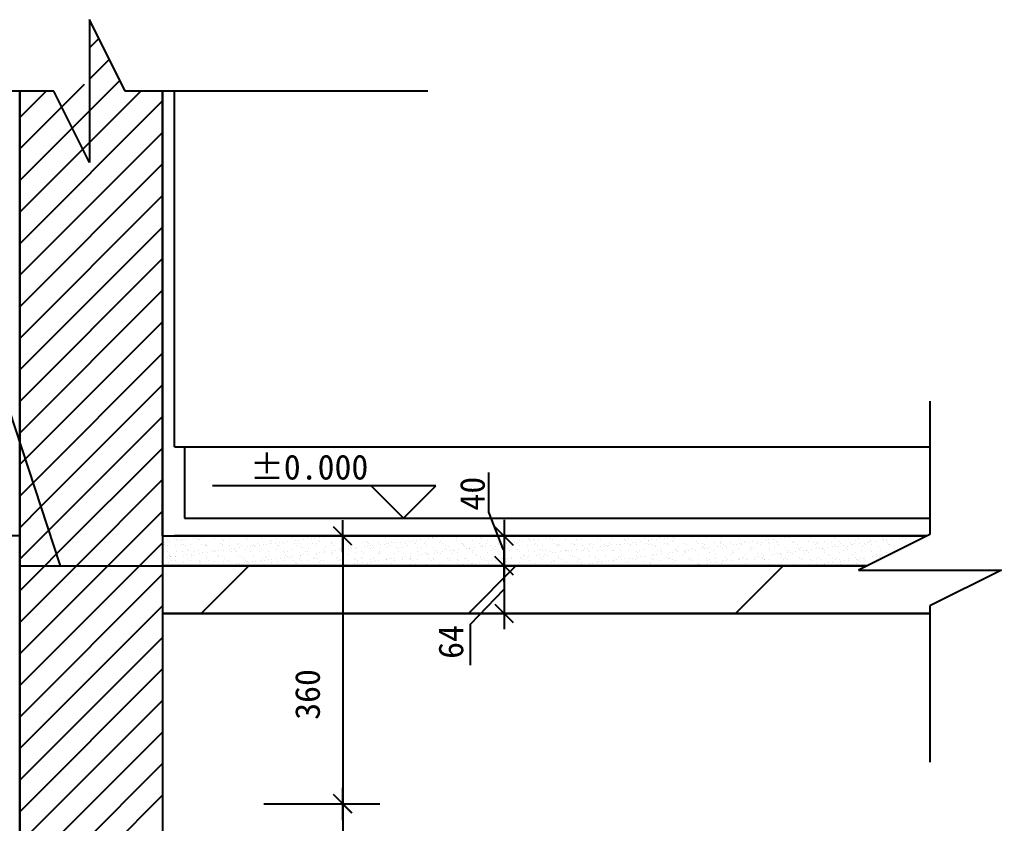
# Model space of a CAD drawing. Header units: metres. Extents: x 257 to 3194, y 1341 to 5169.
# Drawn here: x 1748 to 3068, y 2428 to 3508 of the extents above; entities that cross this region are included whole.
import ezdxf

# ---------------------------------------------------------------- set-up
doc = ezdxf.new("R2010")
doc.units = ezdxf.units.M
for name, color, linetype in [('PUB_DIM', 3, 'Continuous'), ('PUB_HATCH', 7, 'Continuous'), ('STAIR', 2, 'Continuous'), ('XCSS', 7, 'Continuous')]:
    doc.layers.add(name, color=color, linetype=linetype)

# ---------------------------------------------------------------- blocks, each defined once
blk = doc.blocks.new('_DIMX')
at = {"color": 1}
blk.add_line((-109.07, 0), (107.07, 0), dxfattribs=at)
at = {"color": 5}
blk.add_lwpolyline([(-62.26, -62.26), (61.91, 61.91)], dxfattribs=at)

msp = doc.modelspace()

# ---------------------------------------------------------------- hatches: boundary and pattern name
at = {"layer": 'PUB_HATCH'}
h = msp.add_hatch(dxfattribs=at)
h.set_pattern_fill('AN33C', scale=80)
h.set_pattern_definition([(45, (0, 0), (-179.605, 179.605), [])])
h.paths.add_polyline_path([(2971.5, 2710.3), (2971.5, 2720.45), (3067.5, 2768.45), (2875.5, 2768.45), (2887.2, 2774.3), (2239.43, 2774.3), (2239.43, 2710.3)])
h.paths.add_polyline_path([(1940.09, 2710.3), (2239.43, 2710.3), (2239.43, 2774.3), (1940.09, 2774.3)])

# ---------------------------------------------------------------- linework, layer by layer
for p, q in [((2378.17, 2899.72), (2378.17, 2846.45)), ((2378.17, 2846.45), (2397.68, 2795.77)), ((2354.16, 2695.54), (2398.61, 2742.34)), ((2354.16, 2640.55), (2354.16, 2695.54))]:
    msp.add_line(p, q)
at = {"layer": 'PUB_DIM'}
for p, q in [((1644.04, 3256.14), (1802.67, 2774.3)), ((2264.09, 2881.78), (2007.18, 2881.78)), ((2307.58, 2881.78), (2216.09, 2881.78)), ((2220.61, 2881.78), (2264.09, 2838.3)), ((2264.09, 2838.3), (2307.58, 2881.78)), ((2076.09, 2814.3), (2232.25, 2814.3)), ((2182.25, 2814.1), (2182.25, 2454.5)), ((2399.15, 2814.5), (2399.15, 2814.7)), ((2399.15, 2814.3), (2399.15, 2774.3)), ((2843.82, 2814.3), (2835.21, 2814.3)), ((2399.15, 2774.1), (2399.15, 2710.5)), ((2399.15, 2774.1), (2399.15, 2773.9)), ((2076.09, 2454.3), (2232.25, 2454.3)), ((2076.09, 2454.3), (2232.25, 2454.3)), ((2182.25, 2454.1), (2182.25, 2134.5))]:
    msp.add_line(p, q, dxfattribs=at)
at = {"layer": 'STAIR'}
for p, q in [((1889.8, 3412.44), (1841.8, 3508.44)), ((1841.8, 3508.44), (1841.8, 3316.44)), ((1793.8, 3412.44), (1303.53, 3412.44)), ((1841.8, 3316.44), (1793.8, 3412.44)), ((2296.52, 3412.44), (1889.8, 3412.44)), ((2971.5, 2995.4), (2971.5, 2816.45)), ((2971.5, 2816.45), (2875.5, 2768.45)), ((2875.5, 2768.45), (3067.5, 2768.45)), ((3067.5, 2768.45), (2971.5, 2720.45)), ((2971.5, 2720.45), (2971.5, 2510.28))]:
    msp.add_line(p, q, dxfattribs=at)
at = {"layer": 'XCSS'}
for p, q in [((1841.8, 3470.68), (1854.39, 3483.26)), ((1841.8, 3428.25), (1868.53, 3454.98)), ((1748.09, 3292.11), (1882.68, 3426.7)), ((1748.09, 3334.54), (1835.32, 3421.77)), ((1748.09, 3412.44), (1748.09, 1731.73)), ((1748.09, 3376.97), (1783.57, 3412.44)), ((1748.09, 3249.69), (1910.85, 3412.44)), ((1748.09, 1731.73), (1748.09, 3412.44)), ((1940.09, 3412.44), (1940.09, 1731.73)), ((1940.09, 2814.3), (1940.09, 3412.44)), ((1956.09, 2934.3), (1956.09, 3412.44)), ((1748.09, 3207.26), (1940.09, 3399.26)), ((1748.09, 3164.83), (1940.09, 3356.83)), ((1748.09, 3122.41), (1940.09, 3314.41)), ((1748.09, 3079.98), (1940.09, 3271.98)), ((1748.09, 3037.55), (1940.09, 3229.55)), ((1748.09, 2995.13), (1940.09, 3187.13)), ((1748.09, 2952.7), (1940.09, 3144.7)), ((1757.81, 2919.99), (1940.09, 3102.27)), ((1767.8, 2887.55), (1940.09, 3059.85)), ((1777.78, 2855.11), (1940.09, 3017.42)), ((1787.77, 2822.68), (1940.09, 2975)), ((1797.76, 2790.24), (1940.09, 2932.57)), ((1956.09, 2934.3), (1969.8, 2934.3)), ((1969.8, 2934.3), (1969.8, 2838.3)), ((1969.8, 2934.3), (2971.5, 2934.3)), ((1748.09, 2910.27), (1757.81, 2919.99)), ((1824.25, 2774.3), (1940.09, 2890.14)), ((1748.09, 2867.85), (1767.8, 2887.55)), ((1748.09, 2825.42), (1777.78, 2855.11)), ((1866.67, 2774.3), (1940.09, 2847.72)), ((1969.8, 2838.3), (2971.5, 2838.3)), ((1748.09, 2814.3), (1732.09, 2814.3)), ((1748.09, 2783), (1787.77, 2822.68)), ((1940.09, 2814.3), (2967.2, 2814.3)), ((1940.09, 2814.3), (1940.09, 1731.73)), ((1951.78, 2813.55), (1951.78, 2813.55)), ((2967.2, 2814.3), (1956.09, 2814.3)), ((1956.7, 2810.74), (1956.7, 2810.74)), ((1976.7, 2813.6), (1976.7, 2813.6)), ((1981.94, 2810.92), (1981.94, 2810.92)), ((1986.11, 2811.47), (1986.11, 2811.47)), ((1992.61, 2812.33), (1992.61, 2812.33)), ((2001.61, 2813.64), (2001.61, 2813.64)), ((2003.48, 2813.76), (2003.48, 2813.76)), ((2026.52, 2813.69), (2026.52, 2813.69)), ((2051.44, 2813.73), (2051.44, 2813.73)), ((2051.56, 2811.05), (2051.56, 2811.05)), ((2072.5, 2811.31), (2072.5, 2811.31)), ((2076.35, 2813.78), (2076.35, 2813.78)), ((2092.97, 2811.22), (2092.97, 2811.22)), ((2101.26, 2813.82), (2101.26, 2813.82)), ((2114.57, 2811.99), (2114.57, 2811.99)), ((2126.18, 2813.87), (2126.18, 2813.87)), ((2135.51, 2812.26), (2135.51, 2812.26)), ((2140.06, 2811.03), (2140.06, 2811.03)), ((2144.22, 2811.57), (2144.22, 2811.57)), ((2150.73, 2812.43), (2150.73, 2812.43)), ((2151.09, 2813.91), (2151.09, 2813.91)), ((2155.98, 2812.16), (2155.98, 2812.16)), ((2161.59, 2813.86), (2161.59, 2813.86)), ((2175.71, 2813.46), (2175.71, 2813.46)), ((2176, 2813.96), (2176, 2813.96)), ((2177.59, 2812.94), (2177.59, 2812.94)), ((2198.53, 2813.21), (2198.53, 2813.21)), ((2200.91, 2814), (2200.91, 2814)), ((2206.72, 2814.11), (2206.72, 2814.11)), ((2218.99, 2813.11), (2218.99, 2813.11)), ((2225.83, 2814.05), (2225.83, 2814.05)), ((2238.73, 2813.83), (2238.73, 2813.83)), ((2240.21, 2812.48), (2240.21, 2812.48)), ((2240.6, 2813.89), (2240.6, 2813.89)), ((2250.74, 2814.09), (2250.74, 2814.09)), ((2261.54, 2814.16), (2261.54, 2814.16)), ((2271.22, 2813.12), (2271.22, 2813.12)), ((2275.65, 2814.14), (2275.65, 2814.14)), ((2282, 2814.06), (2282, 2814.06)), ((2298.18, 2811.13), (2298.18, 2811.13)), ((2300.57, 2814.19), (2300.57, 2814.19)), ((2302.34, 2811.68), (2302.34, 2811.68)), ((2303.23, 2812.85), (2303.23, 2812.85)), ((2304.7, 2811.5), (2304.7, 2811.5)), ((2308.84, 2812.53), (2308.84, 2812.53)), ((2319.71, 2813.96), (2319.71, 2813.96)), ((2325.48, 2814.23), (2325.48, 2814.23)), ((2335.71, 2812.14), (2335.71, 2812.14)), ((2350.39, 2814.28), (2350.39, 2814.28)), ((2367.72, 2811.87), (2367.72, 2811.87)), ((2400.21, 2811.16), (2400.21, 2811.16)), ((2432.22, 2810.88), (2432.22, 2810.88)), ((2456.29, 2811.23), (2456.29, 2811.23)), ((2460.45, 2811.78), (2460.45, 2811.78)), ((2466.96, 2812.64), (2466.96, 2812.64)), ((2477.82, 2814.07), (2477.82, 2814.07)), ((2545.35, 2810.71), (2545.35, 2810.71)), ((2565.81, 2810.61), (2565.81, 2810.61)), ((2587.42, 2811.39), (2587.42, 2811.39)), ((2608.36, 2811.66), (2608.36, 2811.66)), ((2614.41, 2811.34), (2614.41, 2811.34)), ((2618.57, 2811.88), (2618.57, 2811.88)), ((2625.07, 2812.74), (2625.07, 2812.74)), ((2628.82, 2811.56), (2628.82, 2811.56)), ((2635.94, 2814.17), (2635.94, 2814.17)), ((2650.43, 2812.34), (2650.43, 2812.34)), ((2651.23, 2813.61), (2651.23, 2813.61)), ((2671.37, 2812.61), (2671.37, 2812.61)), ((2682.23, 2814.25), (2682.23, 2814.25)), ((2691.84, 2812.51), (2691.84, 2812.51)), ((2713.44, 2813.29), (2713.44, 2813.29)), ((2714.25, 2813.98), (2714.25, 2813.98)), ((2715.72, 2812.63), (2715.72, 2812.63)), ((2734.38, 2813.55), (2734.38, 2813.55)), ((2746.73, 2813.27), (2746.73, 2813.27)), ((2754.85, 2813.46), (2754.85, 2813.46)), ((2772.52, 2811.44), (2772.52, 2811.44)), ((2776.46, 2814.23), (2776.46, 2814.23)), ((2776.69, 2811.99), (2776.69, 2811.99)), ((2778.74, 2812.99), (2778.74, 2812.99)), ((2780.22, 2811.64), (2780.22, 2811.64)), ((2783.19, 2812.84), (2783.19, 2812.84)), ((2794.06, 2814.27), (2794.06, 2814.27)), ((2811.23, 2812.29), (2811.23, 2812.29)), ((2843.24, 2812.01), (2843.24, 2812.01)), ((2844.71, 2810.66), (2844.71, 2810.66)), ((2875.72, 2811.3), (2875.72, 2811.3)), ((2907.73, 2811.03), (2907.73, 2811.03)), ((2930.64, 2811.54), (2930.64, 2811.54)), ((2934.8, 2812.09), (2934.8, 2812.09)), ((2941.3, 2812.95), (2941.3, 2812.95)), ((1909.1, 2774.3), (1940.09, 2805.29)), ((1942.73, 2803.41), (1942.73, 2803.41)), ((1943.04, 2805.8), (1943.04, 2805.8)), ((1946.1, 2801.26), (1946.1, 2801.26)), ((1946.48, 2809.42), (1946.48, 2809.42)), ((1949.54, 2806.66), (1949.54, 2806.66)), ((1957.29, 2801.92), (1957.29, 2801.92)), ((1958.18, 2809.39), (1958.18, 2809.39)), ((1960.41, 2808.09), (1960.41, 2808.09)), ((1964.57, 2808.64), (1964.57, 2808.64)), ((1965.14, 2803.01), (1965.14, 2803.01)), ((1966.94, 2809.32), (1966.94, 2809.32)), ((1967.64, 2803.45), (1967.64, 2803.45)), ((1971.01, 2801.3), (1971.01, 2801.3)), ((1971.08, 2809.49), (1971.08, 2809.49)), ((1978.23, 2802.19), (1978.23, 2802.19)), ((1988.55, 2810.1), (1988.55, 2810.1)), ((1989.19, 2810.03), (1989.19, 2810.03)), ((1992.55, 2803.5), (1992.55, 2803.5)), ((1995.93, 2801.35), (1995.93, 2801.35)), ((1997.15, 2802.74), (1997.15, 2802.74)), ((1998.62, 2801.38), (1998.62, 2801.38)), ((1998.7, 2802.09), (1998.7, 2802.09)), ((2009.49, 2810.37), (2009.49, 2810.37)), ((2017.47, 2803.54), (2017.47, 2803.54)), ((2020.31, 2802.87), (2020.31, 2802.87)), ((2020.84, 2801.39), (2020.84, 2801.39)), ((2021.2, 2809.76), (2021.2, 2809.76)), ((2022.67, 2808.41), (2022.67, 2808.41)), ((2029.63, 2802.03), (2029.63, 2802.03)), ((2029.95, 2810.27), (2029.95, 2810.27)), ((2036.55, 2797.4), (2036.55, 2797.4)), ((2041.25, 2803.13), (2041.25, 2803.13)), ((2042.38, 2803.59), (2042.38, 2803.59)), ((2043.06, 2798.26), (2043.06, 2798.26)), ((2045.75, 2801.44), (2045.75, 2801.44)), ((2053.68, 2809.05), (2053.68, 2809.05)), ((2053.92, 2799.69), (2053.92, 2799.69)), ((2058.09, 2800.23), (2058.09, 2800.23)), ((2061.64, 2801.75), (2061.64, 2801.75)), ((2061.71, 2803.03), (2061.71, 2803.03)), ((2063.12, 2800.4), (2063.12, 2800.4)), ((2064.59, 2801.09), (2064.59, 2801.09)), ((2067.29, 2803.63), (2067.29, 2803.63)), ((2070.67, 2801.48), (2070.67, 2801.48)), ((2075.46, 2802.52), (2075.46, 2802.52)), ((2079.62, 2803.07), (2079.62, 2803.07)), ((2083.32, 2803.81), (2083.32, 2803.81)), ((2085.69, 2808.77), (2085.69, 2808.77)), ((2086.13, 2803.93), (2086.13, 2803.93)), ((2087.17, 2807.42), (2087.17, 2807.42)), ((2092.2, 2803.68), (2092.2, 2803.68)), ((2094.13, 2801.05), (2094.13, 2801.05)), ((2095.58, 2801.53), (2095.58, 2801.53)), ((2096.99, 2805.36), (2096.99, 2805.36)), ((2101.16, 2805.9), (2101.16, 2805.9)), ((2104.26, 2804.08), (2104.26, 2804.08)), ((2107.66, 2806.76), (2107.66, 2806.76)), ((2117.12, 2803.72), (2117.12, 2803.72)), ((2118.18, 2808.07), (2118.18, 2808.07)), ((2118.53, 2808.19), (2118.53, 2808.19)), ((2120.49, 2801.57), (2120.49, 2801.57)), ((2122.69, 2808.74), (2122.69, 2808.74)), ((2124.72, 2803.98), (2124.72, 2803.98)), ((2126.14, 2800.77), (2126.14, 2800.77)), ((2127.61, 2799.42), (2127.61, 2799.42)), ((2129.19, 2809.6), (2129.19, 2809.6)), ((2142.03, 2803.77), (2142.03, 2803.77)), ((2145.4, 2801.62), (2145.4, 2801.62)), ((2146.33, 2804.76), (2146.33, 2804.76)), ((2150.19, 2807.79), (2150.19, 2807.79)), ((2151.66, 2806.44), (2151.66, 2806.44)), ((2158.62, 2800.06), (2158.62, 2800.06)), ((2166.94, 2803.81), (2166.94, 2803.81)), ((2167.27, 2805.03), (2167.27, 2805.03)), ((2170.32, 2801.66), (2170.32, 2801.66)), ((2178.09, 2797.53), (2178.09, 2797.53)), ((2182.67, 2807.09), (2182.67, 2807.09)), ((2187.74, 2804.93), (2187.74, 2804.93)), ((2190.63, 2799.79), (2190.63, 2799.79)), ((2191.86, 2803.86), (2191.86, 2803.86)), ((2192.11, 2798.44), (2192.11, 2798.44)), ((2194.67, 2797.5), (2194.67, 2797.5)), ((2195.23, 2801.71), (2195.23, 2801.71)), ((2199.03, 2797.79), (2199.03, 2797.79)), ((2201.17, 2798.36), (2201.17, 2798.36)), ((2209.34, 2805.71), (2209.34, 2805.71)), ((2212.04, 2799.79), (2212.04, 2799.79)), ((2214.68, 2806.81), (2214.68, 2806.81)), ((2216.16, 2805.46), (2216.16, 2805.46)), ((2216.2, 2800.34), (2216.2, 2800.34)), ((2216.77, 2803.9), (2216.77, 2803.9)), ((2219.49, 2797.7), (2219.49, 2797.7)), ((2220.14, 2801.75), (2220.14, 2801.75)), ((2222.71, 2801.19), (2222.71, 2801.19)), ((2223.12, 2799.08), (2223.12, 2799.08)), ((2230.28, 2805.97), (2230.28, 2805.97)), ((2233.57, 2802.62), (2233.57, 2802.62)), ((2237.74, 2803.17), (2237.74, 2803.17)), ((2241.1, 2798.47), (2241.1, 2798.47)), ((2241.68, 2803.95), (2241.68, 2803.95)), ((2244.24, 2804.03), (2244.24, 2804.03)), ((2245.06, 2801.8), (2245.06, 2801.8)), ((2247.17, 2806.1), (2247.17, 2806.1)), ((2250.75, 2805.88), (2250.75, 2805.88)), ((2255.11, 2805.46), (2255.11, 2805.46)), ((2255.13, 2798.81), (2255.13, 2798.81)), ((2256.6, 2797.46), (2256.6, 2797.46)), ((2259.27, 2806.01), (2259.27, 2806.01)), ((2262.04, 2798.74), (2262.04, 2798.74)), ((2265.77, 2806.86), (2265.77, 2806.86)), ((2266.6, 2803.99), (2266.6, 2803.99)), ((2269.97, 2801.84), (2269.97, 2801.84)), ((2272.36, 2806.66), (2272.36, 2806.66)), ((2276.64, 2808.29), (2276.64, 2808.29)), ((2279.18, 2805.83), (2279.18, 2805.83)), ((2280.65, 2804.48), (2280.65, 2804.48)), ((2280.81, 2808.84), (2280.81, 2808.84)), ((2282.51, 2798.64), (2282.51, 2798.64)), ((2287.31, 2809.7), (2287.31, 2809.7)), ((2287.61, 2798.1), (2287.61, 2798.1)), ((2291.51, 2804.04), (2291.51, 2804.04)), ((2293.3, 2806.92), (2293.3, 2806.92)), ((2294.88, 2801.89), (2294.88, 2801.89)), ((2304.11, 2799.42), (2304.11, 2799.42)), ((2311.66, 2805.12), (2311.66, 2805.12)), ((2313.76, 2806.82), (2313.76, 2806.82)), ((2316.42, 2804.08), (2316.42, 2804.08)), ((2319.62, 2797.82), (2319.62, 2797.82)), ((2319.8, 2801.93), (2319.8, 2801.93)), ((2325.06, 2799.69), (2325.06, 2799.69)), ((2335.37, 2807.6), (2335.37, 2807.6)), ((2341.34, 2804.13), (2341.34, 2804.13)), ((2343.67, 2804.85), (2343.67, 2804.85)), ((2344.71, 2801.98), (2344.71, 2801.98)), ((2345.15, 2803.49), (2345.15, 2803.49)), ((2345.52, 2799.59), (2345.52, 2799.59)), ((2352.78, 2797.61), (2352.78, 2797.61)), ((2356.31, 2807.87), (2356.31, 2807.87)), ((2359.29, 2798.46), (2359.29, 2798.46)), ((2366.25, 2804.17), (2366.25, 2804.17)), ((2367.13, 2800.37), (2367.13, 2800.37)), ((2369.2, 2810.52), (2369.2, 2810.52)), ((2369.62, 2802.03), (2369.62, 2802.03)), ((2370.15, 2799.89), (2370.15, 2799.89)), ((2374.32, 2800.44), (2374.32, 2800.44)), ((2376.16, 2804.14), (2376.16, 2804.14)), ((2376.77, 2807.77), (2376.77, 2807.77)), ((2380.82, 2801.3), (2380.82, 2801.3)), ((2388.07, 2800.64), (2388.07, 2800.64)), ((2391.16, 2804.22), (2391.16, 2804.22)), ((2391.69, 2802.73), (2391.69, 2802.73)), ((2394.54, 2802.07), (2394.54, 2802.07)), ((2395.85, 2803.28), (2395.85, 2803.28)), ((2398.38, 2808.55), (2398.38, 2808.55)), ((2402.36, 2804.13), (2402.36, 2804.13)), ((2408.17, 2803.86), (2408.17, 2803.86)), ((2408.53, 2800.54), (2408.53, 2800.54)), ((2409.64, 2802.51), (2409.64, 2802.51)), ((2413.22, 2805.56), (2413.22, 2805.56)), ((2416.08, 2804.27), (2416.08, 2804.27)), ((2417.39, 2806.11), (2417.39, 2806.11)), ((2419.32, 2808.82), (2419.32, 2808.82)), ((2419.45, 2802.12), (2419.45, 2802.12)), ((2423.89, 2806.97), (2423.89, 2806.97)), ((2430.14, 2801.32), (2430.14, 2801.32)), ((2433.69, 2809.53), (2433.69, 2809.53)), ((2434.76, 2808.4), (2434.76, 2808.4)), ((2438.92, 2808.95), (2438.92, 2808.95)), ((2439.79, 2808.72), (2439.79, 2808.72)), ((2440.65, 2803.16), (2440.65, 2803.16)), ((2440.99, 2804.31), (2440.99, 2804.31)), ((2444.36, 2802.16), (2444.36, 2802.16)), ((2445.42, 2809.8), (2445.42, 2809.8)), ((2451.08, 2801.58), (2451.08, 2801.58)), ((2461.39, 2809.5), (2461.39, 2809.5)), ((2464.7, 2810.18), (2464.7, 2810.18)), ((2465.9, 2804.36), (2465.9, 2804.36)), ((2469.28, 2802.21), (2469.28, 2802.21)), ((2471.54, 2801.49), (2471.54, 2801.49)), ((2472.66, 2802.88), (2472.66, 2802.88)), ((2474.14, 2801.53), (2474.14, 2801.53)), ((2482.33, 2809.76), (2482.33, 2809.76)), ((2490.81, 2804.4), (2490.81, 2804.4)), ((2493.15, 2802.26), (2493.15, 2802.26)), ((2494.19, 2802.25), (2494.19, 2802.25)), ((2496.71, 2809.9), (2496.71, 2809.9)), ((2498.19, 2808.55), (2498.19, 2808.55)), ((2502.8, 2809.67), (2502.8, 2809.67)), ((2505.15, 2802.17), (2505.15, 2802.17)), ((2510.9, 2797.71), (2510.9, 2797.71)), ((2514.09, 2802.53), (2514.09, 2802.53)), ((2515.73, 2804.45), (2515.73, 2804.45)), ((2517.4, 2798.56), (2517.4, 2798.56)), ((2519.1, 2802.3), (2519.1, 2802.3)), ((2524.41, 2810.44), (2524.41, 2810.44)), ((2528.27, 2800), (2528.27, 2800)), ((2529.2, 2809.19), (2529.2, 2809.19)), ((2532.43, 2800.54), (2532.43, 2800.54)), ((2534.56, 2802.43), (2534.56, 2802.43)), ((2537.16, 2801.9), (2537.16, 2801.9)), ((2538.63, 2800.55), (2538.63, 2800.55)), ((2538.94, 2801.4), (2538.94, 2801.4)), ((2540.64, 2804.49), (2540.64, 2804.49)), ((2544.01, 2802.34), (2544.01, 2802.34)), ((2549.8, 2802.83), (2549.8, 2802.83)), ((2553.97, 2803.38), (2553.97, 2803.38)), ((2556.16, 2803.21), (2556.16, 2803.21)), ((2560.47, 2804.23), (2560.47, 2804.23)), ((2561.21, 2808.92), (2561.21, 2808.92)), ((2562.68, 2807.57), (2562.68, 2807.57)), ((2565.55, 2804.54), (2565.55, 2804.54)), ((2568.93, 2802.39), (2568.93, 2802.39)), ((2569.64, 2801.19), (2569.64, 2801.19)), ((2571.34, 2805.67), (2571.34, 2805.67)), ((2575.5, 2806.21), (2575.5, 2806.21)), ((2577.11, 2803.48), (2577.11, 2803.48)), ((2582.01, 2807.07), (2582.01, 2807.07)), ((2590.47, 2804.58), (2590.47, 2804.58)), ((2592.87, 2808.5), (2592.87, 2808.5)), ((2593.69, 2808.21), (2593.69, 2808.21)), ((2593.84, 2802.43), (2593.84, 2802.43)), ((2597.04, 2809.05), (2597.04, 2809.05)), ((2597.57, 2803.38), (2597.57, 2803.38)), ((2601.65, 2800.92), (2601.65, 2800.92)), ((2603.13, 2799.56), (2603.13, 2799.56)), ((2603.54, 2809.9), (2603.54, 2809.9)), ((2615.38, 2804.63), (2615.38, 2804.63)), ((2618.75, 2802.48), (2618.75, 2802.48)), ((2619.18, 2804.16), (2619.18, 2804.16)), ((2625.7, 2807.94), (2625.7, 2807.94)), ((2627.18, 2806.59), (2627.18, 2806.59)), ((2634.14, 2800.21), (2634.14, 2800.21)), ((2640.12, 2804.43), (2640.12, 2804.43)), ((2640.29, 2804.67), (2640.29, 2804.67)), ((2643.67, 2802.52), (2643.67, 2802.52)), ((2658.19, 2807.23), (2658.19, 2807.23)), ((2660.58, 2804.33), (2660.58, 2804.33)), ((2665.21, 2804.72), (2665.21, 2804.72)), ((2666.15, 2799.93), (2666.15, 2799.93)), ((2667.62, 2798.58), (2667.62, 2798.58)), ((2668.58, 2802.57), (2668.58, 2802.57)), ((2669.01, 2797.81), (2669.01, 2797.81)), ((2675.52, 2798.67), (2675.52, 2798.67)), ((2682.19, 2805.11), (2682.19, 2805.11)), ((2686.38, 2800.1), (2686.38, 2800.1)), ((2690.12, 2804.76), (2690.12, 2804.76)), ((2690.2, 2806.96), (2690.2, 2806.96)), ((2690.55, 2800.65), (2690.55, 2800.65)), ((2691.67, 2805.6), (2691.67, 2805.6)), ((2693.49, 2802.61), (2693.49, 2802.61)), ((2697.05, 2801.5), (2697.05, 2801.5)), ((2698.63, 2799.23), (2698.63, 2799.23)), ((2703.13, 2805.37), (2703.13, 2805.37)), ((2707.92, 2802.93), (2707.92, 2802.93)), ((2712.08, 2803.48), (2712.08, 2803.48)), ((2713.95, 2797.87), (2713.95, 2797.87)), ((2715.03, 2804.81), (2715.03, 2804.81)), ((2718.41, 2802.66), (2718.41, 2802.66)), ((2718.59, 2804.34), (2718.59, 2804.34)), ((2722.68, 2806.25), (2722.68, 2806.25)), ((2723.6, 2805.27), (2723.6, 2805.27)), ((2729.45, 2805.77), (2729.45, 2805.77)), ((2730.64, 2798.95), (2730.64, 2798.95)), ((2732.12, 2797.6), (2732.12, 2797.6)), ((2733.62, 2806.32), (2733.62, 2806.32)), ((2734.89, 2798.14), (2734.89, 2798.14)), ((2739.95, 2804.85), (2739.95, 2804.85)), ((2740.12, 2807.17), (2740.12, 2807.17)), ((2743.32, 2802.7), (2743.32, 2802.7)), ((2745.2, 2806.05), (2745.2, 2806.05)), ((2750.99, 2808.6), (2750.99, 2808.6)), ((2754.69, 2805.97), (2754.69, 2805.97)), ((2755.15, 2809.15), (2755.15, 2809.15)), ((2755.35, 2798.04), (2755.35, 2798.04)), ((2756.17, 2804.62), (2756.17, 2804.62)), ((2761.65, 2810.01), (2761.65, 2810.01)), ((2763.13, 2798.24), (2763.13, 2798.24)), ((2764.86, 2804.9), (2764.86, 2804.9)), ((2766.14, 2806.32), (2766.14, 2806.32)), ((2768.23, 2802.75), (2768.23, 2802.75)), ((2776.96, 2798.82), (2776.96, 2798.82)), ((2786.61, 2806.22), (2786.61, 2806.22)), ((2787.18, 2805.27), (2787.18, 2805.27)), ((2789.77, 2804.94), (2789.77, 2804.94)), ((2793.15, 2802.8), (2793.15, 2802.8)), ((2795.14, 2797.97), (2795.14, 2797.97)), ((2797.9, 2799.09), (2797.9, 2799.09)), ((2808.21, 2807), (2808.21, 2807)), ((2814.69, 2804.99), (2814.69, 2804.99)), ((2818.06, 2802.84), (2818.06, 2802.84)), ((2818.37, 2798.99), (2818.37, 2798.99)), ((2819.19, 2804.99), (2819.19, 2804.99)), ((2820.66, 2803.64), (2820.66, 2803.64)), ((2822.97, 2797.37), (2822.97, 2797.37)), ((2827.13, 2797.91), (2827.13, 2797.91)), ((2829.16, 2807.27), (2829.16, 2807.27)), ((2833.63, 2798.77), (2833.63, 2798.77)), ((2839.6, 2805.03), (2839.6, 2805.03)), ((2839.97, 2799.77), (2839.97, 2799.77)), ((2842.97, 2802.89), (2842.97, 2802.89)), ((2844.5, 2800.2), (2844.5, 2800.2)), ((2848.66, 2800.75), (2848.66, 2800.75)), ((2849.62, 2807.17), (2849.62, 2807.17)), ((2851.67, 2804.28), (2851.67, 2804.28)), ((2855.17, 2801.61), (2855.17, 2801.61)), ((2860.91, 2800.03), (2860.91, 2800.03)), ((2864.51, 2805.08), (2864.51, 2805.08)), ((2866.03, 2803.04), (2866.03, 2803.04)), ((2867.89, 2802.93), (2867.89, 2802.93)), ((2870.2, 2803.58), (2870.2, 2803.58)), ((2871.23, 2807.95), (2871.23, 2807.95)), ((2876.7, 2804.44), (2876.7, 2804.44)), ((2881.38, 2799.94), (2881.38, 2799.94)), ((2883.68, 2804.01), (2883.68, 2804.01)), ((2885.16, 2802.66), (2885.16, 2802.66)), ((2887.57, 2805.87), (2887.57, 2805.87)), ((2889.43, 2805.13), (2889.43, 2805.13)), ((2891.73, 2806.42), (2891.73, 2806.42)), ((2892.17, 2808.22), (2892.17, 2808.22)), ((2892.8, 2802.98), (2892.8, 2802.98)), ((2898.24, 2807.28), (2898.24, 2807.28)), ((2902.99, 2800.71), (2902.99, 2800.71)), ((2909.1, 2808.71), (2909.1, 2808.71)), ((2909.21, 2809.68), (2909.21, 2809.68)), ((2912.63, 2808.12), (2912.63, 2808.12)), ((2913.27, 2809.25), (2913.27, 2809.25)), ((2914.34, 2805.17), (2914.34, 2805.17)), ((2916.17, 2803.3), (2916.17, 2803.3)), ((2917.71, 2803.02), (2917.71, 2803.02)), ((2919.77, 2810.11), (2919.77, 2810.11)), ((2923.93, 2800.98), (2923.93, 2800.98)), ((2934.24, 2808.9), (2934.24, 2808.9)), ((2939.25, 2805.22), (2939.25, 2805.22)), ((2940.22, 2810.32), (2940.22, 2810.32)), ((2942.62, 2803.07), (2942.62, 2803.07)), ((2955.18, 2809.16), (2955.18, 2809.16)), ((1781.82, 2774.3), (1797.76, 2790.24)), ((1941.09, 2795.99), (1941.09, 2795.99)), ((1946.25, 2785.51), (1946.25, 2785.51)), ((1946.98, 2794), (1946.98, 2794)), ((1949.05, 2788.69), (1949.05, 2788.69)), ((1950.42, 2786.06), (1950.42, 2786.06)), ((1950.53, 2787.34), (1950.53, 2787.34)), ((1956.92, 2786.92), (1956.92, 2786.92)), ((1957.8, 2786.5), (1957.8, 2786.5)), ((1958.24, 2793.52), (1958.24, 2793.52)), ((1967.44, 2793.91), (1967.44, 2793.91)), ((1967.79, 2788.35), (1967.79, 2788.35)), ((1971.95, 2788.89), (1971.95, 2788.89)), ((1973.1, 2795.71), (1973.1, 2795.71)), ((1974.57, 2794.36), (1974.57, 2794.36)), ((1978.45, 2789.75), (1978.45, 2789.75)), ((1978.74, 2786.77), (1978.74, 2786.77)), ((1981.53, 2787.99), (1981.53, 2787.99)), ((1983.16, 2793.56), (1983.16, 2793.56)), ((1989.05, 2794.68), (1989.05, 2794.68)), ((1989.32, 2791.18), (1989.32, 2791.18)), ((1993.48, 2791.73), (1993.48, 2791.73)), ((1999.2, 2786.67), (1999.2, 2786.67)), ((1999.99, 2792.59), (1999.99, 2792.59)), ((2005.58, 2795.01), (2005.58, 2795.01)), ((2008.07, 2793.61), (2008.07, 2793.61)), ((2009.99, 2794.95), (2009.99, 2794.95)), ((2010.86, 2794.02), (2010.86, 2794.02)), ((2013.55, 2787.71), (2013.55, 2787.71)), ((2015.02, 2794.56), (2015.02, 2794.56)), ((2015.02, 2786.36), (2015.02, 2786.36)), ((2020.81, 2787.45), (2020.81, 2787.45)), ((2021.52, 2795.42), (2021.52, 2795.42)), ((2030.46, 2794.85), (2030.46, 2794.85)), ((2032.39, 2796.85), (2032.39, 2796.85)), ((2032.98, 2793.65), (2032.98, 2793.65)), ((2037.59, 2794.73), (2037.59, 2794.73)), ((2039.07, 2793.38), (2039.07, 2793.38)), ((2041.75, 2787.72), (2041.75, 2787.72)), ((2046.03, 2787), (2046.03, 2787)), ((2052.06, 2795.63), (2052.06, 2795.63)), ((2057.9, 2793.7), (2057.9, 2793.7)), ((2062.22, 2787.62), (2062.22, 2787.62)), ((2070.08, 2794.02), (2070.08, 2794.02)), ((2073, 2795.9), (2073, 2795.9)), ((2078.04, 2786.73), (2078.04, 2786.73)), ((2079.52, 2785.38), (2079.52, 2785.38)), ((2082.81, 2793.75), (2082.81, 2793.75)), ((2083.82, 2788.4), (2083.82, 2788.4)), ((2093.47, 2795.8), (2093.47, 2795.8)), ((2093.5, 2784.18), (2093.5, 2784.18)), ((2102.09, 2793.75), (2102.09, 2793.75)), ((2103.56, 2792.4), (2103.56, 2792.4)), ((2104.37, 2785.61), (2104.37, 2785.61)), ((2104.76, 2788.67), (2104.76, 2788.67)), ((2107.72, 2793.79), (2107.72, 2793.79)), ((2108.53, 2786.16), (2108.53, 2786.16)), ((2110.52, 2786.02), (2110.52, 2786.02)), ((2115.04, 2787.02), (2115.04, 2787.02)), ((2115.08, 2796.58), (2115.08, 2796.58)), ((2125.23, 2788.57), (2125.23, 2788.57)), ((2125.9, 2788.45), (2125.9, 2788.45)), ((2130.07, 2789), (2130.07, 2789)), ((2132.64, 2793.84), (2132.64, 2793.84)), ((2134.57, 2793.04), (2134.57, 2793.04)), ((2136.02, 2796.85), (2136.02, 2796.85)), ((2136.57, 2789.85), (2136.57, 2789.85)), ((2142.54, 2785.75), (2142.54, 2785.75)), ((2144.01, 2784.39), (2144.01, 2784.39)), ((2146.83, 2789.35), (2146.83, 2789.35)), ((2147.44, 2791.28), (2147.44, 2791.28)), ((2151.6, 2791.83), (2151.6, 2791.83)), ((2156.48, 2796.75), (2156.48, 2796.75)), ((2157.55, 2793.88), (2157.55, 2793.88)), ((2158.1, 2792.69), (2158.1, 2792.69)), ((2166.59, 2792.77), (2166.59, 2792.77)), ((2167.78, 2789.61), (2167.78, 2789.61)), ((2168.06, 2791.42), (2168.06, 2791.42)), ((2168.97, 2794.12), (2168.97, 2794.12)), ((2173.13, 2794.67), (2173.13, 2794.67)), ((2175.02, 2785.04), (2175.02, 2785.04)), ((2179.64, 2795.52), (2179.64, 2795.52)), ((2182.46, 2793.93), (2182.46, 2793.93)), ((2188.24, 2789.51), (2188.24, 2789.51)), ((2190.5, 2796.95), (2190.5, 2796.95)), ((2199.07, 2792.06), (2199.07, 2792.06)), ((2207.03, 2784.76), (2207.03, 2784.76)), ((2207.38, 2793.97), (2207.38, 2793.97)), ((2209.85, 2790.29), (2209.85, 2790.29)), ((2230.79, 2790.56), (2230.79, 2790.56)), ((2231.08, 2791.78), (2231.08, 2791.78)), ((2232.29, 2794.02), (2232.29, 2794.02)), ((2232.55, 2790.43), (2232.55, 2790.43)), ((2251.25, 2790.46), (2251.25, 2790.46)), ((2251.62, 2784.29), (2251.62, 2784.29)), ((2257.2, 2794.06), (2257.2, 2794.06)), ((2262.48, 2785.72), (2262.48, 2785.72)), ((2263.56, 2791.08), (2263.56, 2791.08)), ((2266.65, 2786.27), (2266.65, 2786.27)), ((2272.86, 2791.24), (2272.86, 2791.24)), ((2273.15, 2787.12), (2273.15, 2787.12)), ((2282.12, 2794.11), (2282.12, 2794.11)), ((2284.02, 2788.55), (2284.02, 2788.55)), ((2288.18, 2789.1), (2288.18, 2789.1)), ((2293.8, 2791.51), (2293.8, 2791.51)), ((2294.69, 2789.96), (2294.69, 2789.96)), ((2295.58, 2790.8), (2295.58, 2790.8)), ((2297.05, 2789.45), (2297.05, 2789.45)), ((2305.55, 2791.39), (2305.55, 2791.39)), ((2307.03, 2794.15), (2307.03, 2794.15)), ((2309.72, 2791.94), (2309.72, 2791.94)), ((2314.27, 2791.41), (2314.27, 2791.41)), ((2316.22, 2792.79), (2316.22, 2792.79)), ((2321.1, 2796.47), (2321.1, 2796.47)), ((2325.56, 2784.27), (2325.56, 2784.27)), ((2327.09, 2794.22), (2327.09, 2794.22)), ((2328.06, 2790.1), (2328.06, 2790.1)), ((2331.25, 2794.77), (2331.25, 2794.77)), ((2331.94, 2794.2), (2331.94, 2794.2)), ((2335.87, 2792.19), (2335.87, 2792.19)), ((2337.75, 2795.63), (2337.75, 2795.63)), ((2346.02, 2784.18), (2346.02, 2784.18)), ((2348.62, 2797.06), (2348.62, 2797.06)), ((2352.11, 2797.12), (2352.11, 2797.12)), ((2356.81, 2792.46), (2356.81, 2792.46)), ((2356.85, 2794.24), (2356.85, 2794.24)), ((2360.07, 2789.82), (2360.07, 2789.82)), ((2361.54, 2788.47), (2361.54, 2788.47)), ((2367.63, 2784.95), (2367.63, 2784.95)), ((2377.28, 2792.36), (2377.28, 2792.36)), ((2381.77, 2794.29), (2381.77, 2794.29)), ((2384.12, 2796.84), (2384.12, 2796.84)), ((2385.59, 2795.49), (2385.59, 2795.49)), ((2388.57, 2785.22), (2388.57, 2785.22)), ((2392.55, 2789.11), (2392.55, 2789.11)), ((2397.62, 2784.19), (2397.62, 2784.19)), ((2398.89, 2793.14), (2398.89, 2793.14)), ((2406.68, 2794.33), (2406.68, 2794.33)), ((2409.04, 2785.12), (2409.04, 2785.12)), ((2409.73, 2784.39), (2409.73, 2784.39)), ((2416.6, 2796.13), (2416.6, 2796.13)), ((2419.83, 2793.4), (2419.83, 2793.4)), ((2420.6, 2785.82), (2420.6, 2785.82)), ((2422.54, 2784.23), (2422.54, 2784.23)), ((2424.57, 2788.84), (2424.57, 2788.84)), ((2424.76, 2786.37), (2424.76, 2786.37)), ((2426.04, 2787.49), (2426.04, 2787.49)), ((2430.64, 2785.9), (2430.64, 2785.9)), ((2431.27, 2787.22), (2431.27, 2787.22)), ((2431.59, 2794.38), (2431.59, 2794.38)), ((2440.29, 2793.3), (2440.29, 2793.3)), ((2442.13, 2788.66), (2442.13, 2788.66)), ((2446.3, 2789.2), (2446.3, 2789.2)), ((2447.45, 2784.28), (2447.45, 2784.28)), ((2448.61, 2795.86), (2448.61, 2795.86)), ((2450.09, 2794.51), (2450.09, 2794.51)), ((2451.58, 2786.17), (2451.58, 2786.17)), ((2452.8, 2790.06), (2452.8, 2790.06)), ((2456.51, 2794.42), (2456.51, 2794.42)), ((2457.05, 2788.13), (2457.05, 2788.13)), ((2461.9, 2794.08), (2461.9, 2794.08)), ((2463.67, 2791.49), (2463.67, 2791.49)), ((2467.83, 2792.04), (2467.83, 2792.04)), ((2472.05, 2786.07), (2472.05, 2786.07)), ((2472.36, 2784.32), (2472.36, 2784.32)), ((2474.33, 2792.89), (2474.33, 2792.89)), ((2481.1, 2795.15), (2481.1, 2795.15)), ((2481.42, 2794.47), (2481.42, 2794.47)), ((2482.84, 2794.35), (2482.84, 2794.35)), ((2485.2, 2794.33), (2485.2, 2794.33)), ((2489.06, 2787.86), (2489.06, 2787.86)), ((2489.36, 2794.87), (2489.36, 2794.87)), ((2490.53, 2786.5), (2490.53, 2786.5)), ((2493.66, 2786.85), (2493.66, 2786.85)), ((2495.87, 2795.73), (2495.87, 2795.73)), ((2497.28, 2784.37), (2497.28, 2784.37)), ((2503.3, 2794.25), (2503.3, 2794.25)), ((2506.33, 2794.51), (2506.33, 2794.51)), ((2506.73, 2797.16), (2506.73, 2797.16)), ((2513.11, 2794.88), (2513.11, 2794.88)), ((2514.58, 2793.53), (2514.58, 2793.53)), ((2514.6, 2787.12), (2514.6, 2787.12)), ((2521.54, 2787.15), (2521.54, 2787.15)), ((2522.19, 2784.41), (2522.19, 2784.41)), ((2524.91, 2795.03), (2524.91, 2795.03)), ((2531.25, 2794.56), (2531.25, 2794.56)), ((2535.06, 2787.02), (2535.06, 2787.02)), ((2545.59, 2794.17), (2545.59, 2794.17)), ((2545.85, 2795.3), (2545.85, 2795.3)), ((2547.1, 2784.46), (2547.1, 2784.46)), ((2553.56, 2786.87), (2553.56, 2786.87)), ((2555.03, 2785.52), (2555.03, 2785.52)), ((2556.16, 2794.61), (2556.16, 2794.61)), ((2556.67, 2787.8), (2556.67, 2787.8)), ((2566.32, 2795.2), (2566.32, 2795.2)), ((2567.85, 2784.49), (2567.85, 2784.49)), ((2572.02, 2784.5), (2572.02, 2784.5)), ((2577.6, 2793.89), (2577.6, 2793.89)), ((2577.61, 2788.06), (2577.61, 2788.06)), ((2578.71, 2785.92), (2578.71, 2785.92)), ((2579.08, 2792.54), (2579.08, 2792.54)), ((2581.07, 2794.65), (2581.07, 2794.65)), ((2582.88, 2786.47), (2582.88, 2786.47)), ((2586.04, 2786.17), (2586.04, 2786.17)), ((2587.92, 2795.98), (2587.92, 2795.98)), ((2589.38, 2787.33), (2589.38, 2787.33)), ((2596.93, 2784.55), (2596.93, 2784.55)), ((2598.07, 2787.97), (2598.07, 2787.97)), ((2600.25, 2788.76), (2600.25, 2788.76)), ((2604.41, 2789.31), (2604.41, 2789.31)), ((2605.99, 2794.7), (2605.99, 2794.7)), ((2608.86, 2796.24), (2608.86, 2796.24)), ((2610.09, 2793.19), (2610.09, 2793.19)), ((2610.92, 2790.16), (2610.92, 2790.16)), ((2618.05, 2785.89), (2618.05, 2785.89)), ((2619.53, 2784.54), (2619.53, 2784.54)), ((2619.68, 2788.74), (2619.68, 2788.74)), ((2621.78, 2791.59), (2621.78, 2791.59)), ((2621.84, 2784.59), (2621.84, 2784.59)), ((2625.95, 2792.14), (2625.95, 2792.14)), ((2629.33, 2796.15), (2629.33, 2796.15)), ((2630.9, 2794.74), (2630.9, 2794.74)), ((2632.45, 2793), (2632.45, 2793)), ((2640.62, 2789.01), (2640.62, 2789.01)), ((2642.1, 2792.91), (2642.1, 2792.91)), ((2643.32, 2794.43), (2643.32, 2794.43)), ((2643.57, 2791.56), (2643.57, 2791.56)), ((2646.75, 2784.64), (2646.75, 2784.64)), ((2647.48, 2794.98), (2647.48, 2794.98)), ((2650.53, 2785.18), (2650.53, 2785.18)), ((2650.94, 2796.93), (2650.94, 2796.93)), ((2653.98, 2795.83), (2653.98, 2795.83)), ((2655.81, 2794.79), (2655.81, 2794.79)), ((2661.09, 2788.91), (2661.09, 2788.91)), ((2664.85, 2797.26), (2664.85, 2797.26)), ((2671.67, 2784.69), (2671.67, 2784.69)), ((2671.88, 2797.19), (2671.88, 2797.19)), ((2674.58, 2792.21), (2674.58, 2792.21)), ((2680.73, 2794.83), (2680.73, 2794.83)), ((2682.55, 2784.91), (2682.55, 2784.91)), ((2682.69, 2789.69), (2682.69, 2789.69)), ((2692.34, 2797.09), (2692.34, 2797.09)), ((2696.58, 2784.73), (2696.58, 2784.73)), ((2703.63, 2789.96), (2703.63, 2789.96)), ((2705.64, 2794.88), (2705.64, 2794.88)), ((2706.59, 2791.93), (2706.59, 2791.93)), ((2708.07, 2790.58), (2708.07, 2790.58)), ((2715.03, 2784.2), (2715.03, 2784.2)), ((2721.49, 2784.78), (2721.49, 2784.78)), ((2724.1, 2789.86), (2724.1, 2789.86)), ((2725.96, 2784.6), (2725.96, 2784.6)), ((2730.55, 2794.92), (2730.55, 2794.92)), ((2736.83, 2786.03), (2736.83, 2786.03)), ((2739.08, 2791.22), (2739.08, 2791.22)), ((2740.99, 2786.57), (2740.99, 2786.57)), ((2745.71, 2790.64), (2745.71, 2790.64)), ((2746.41, 2784.82), (2746.41, 2784.82)), ((2747.5, 2787.43), (2747.5, 2787.43)), ((2755.46, 2794.97), (2755.46, 2794.97)), ((2758.36, 2788.86), (2758.36, 2788.86)), ((2762.53, 2789.41), (2762.53, 2789.41)), ((2766.65, 2790.91), (2766.65, 2790.91)), ((2769.03, 2790.27), (2769.03, 2790.27)), ((2771.09, 2790.95), (2771.09, 2790.95)), ((2771.32, 2784.87), (2771.32, 2784.87)), ((2772.56, 2789.6), (2772.56, 2789.6)), ((2779.9, 2791.7), (2779.9, 2791.7)), ((2780.38, 2795.01), (2780.38, 2795.01)), ((2784.06, 2792.24), (2784.06, 2792.24)), ((2787.11, 2790.81), (2787.11, 2790.81)), ((2790.56, 2793.1), (2790.56, 2793.1)), ((2796.23, 2784.91), (2796.23, 2784.91)), ((2796.61, 2796.62), (2796.61, 2796.62)), ((2801.43, 2794.53), (2801.43, 2794.53)), ((2803.57, 2790.24), (2803.57, 2790.24)), ((2805.29, 2795.06), (2805.29, 2795.06)), ((2805.6, 2795.08), (2805.6, 2795.08)), ((2808.72, 2791.59), (2808.72, 2791.59)), ((2812.1, 2795.94), (2812.1, 2795.94)), ((2821.15, 2784.96), (2821.15, 2784.96)), ((2827.62, 2797.26), (2827.62, 2797.26)), ((2829.66, 2791.85), (2829.66, 2791.85)), ((2830.2, 2795.1), (2830.2, 2795.1)), ((2835.58, 2789.97), (2835.58, 2789.97)), ((2837.06, 2788.61), (2837.06, 2788.61)), ((2840.48, 2784.35), (2840.48, 2784.35)), ((2846.06, 2785), (2846.06, 2785)), ((2850.12, 2791.76), (2850.12, 2791.76)), ((2855.12, 2795.15), (2855.12, 2795.15)), ((2859.63, 2796.99), (2859.63, 2796.99)), ((2861.11, 2795.64), (2861.11, 2795.64)), ((2861.42, 2784.62), (2861.42, 2784.62)), ((2868.07, 2789.26), (2868.07, 2789.26)), ((2870.97, 2785.05), (2870.97, 2785.05)), ((2871.73, 2792.53), (2871.73, 2792.53)), ((2880.03, 2795.19), (2880.03, 2795.19)), ((2881.88, 2784.52), (2881.88, 2784.52)), ((2884.08, 2784.7), (2884.08, 2784.7)), ((2892.12, 2796.28), (2892.12, 2796.28)), ((2892.67, 2792.8), (2892.67, 2792.8)), ((2894.94, 2786.13), (2894.94, 2786.13)), ((2895.89, 2785.09), (2895.89, 2785.09)), ((2899.11, 2786.68), (2899.11, 2786.68)), ((2900.08, 2788.98), (2900.08, 2788.98)), ((2901.55, 2787.63), (2901.55, 2787.63)), ((2903.49, 2785.3), (2903.49, 2785.3)), ((2904.94, 2795.24), (2904.94, 2795.24)), ((2905.61, 2787.53), (2905.61, 2787.53)), ((2913.14, 2792.7), (2913.14, 2792.7)), ((2916.48, 2788.96), (2916.48, 2788.96)), ((2924.13, 2796), (2924.13, 2796)), ((2925.6, 2794.65), (2925.6, 2794.65)), ((1748.09, 2774.3), (1940.09, 2774.3)), ((1748.09, 2740.57), (1781.82, 2774.3)), ((1748.09, 2698.14), (1824.25, 2774.3)), ((1748.09, 2655.72), (1866.67, 2774.3)), ((1748.09, 2613.29), (1909.1, 2774.3)), ((1940.09, 2774.3), (2887.2, 2774.3)), ((2887.2, 2774.3), (1940.09, 2774.3)), ((1947.48, 2778.59), (1947.48, 2778.59)), ((1949.19, 2783.37), (1949.19, 2783.37)), ((1952.56, 2781.22), (1952.56, 2781.22)), ((1957.49, 2780.96), (1957.49, 2780.96)), ((1967.95, 2778.49), (1967.95, 2778.49)), ((1974.1, 2783.42), (1974.1, 2783.42)), ((1977.47, 2781.27), (1977.47, 2781.27)), ((1989.5, 2780.69), (1989.5, 2780.69)), ((1989.56, 2779.27), (1989.56, 2779.27)), ((1990.97, 2779.34), (1990.97, 2779.34)), ((1999.01, 2783.46), (1999.01, 2783.46)), ((2002.39, 2781.31), (2002.39, 2781.31)), ((2010.5, 2779.54), (2010.5, 2779.54)), ((2021.98, 2779.98), (2021.98, 2779.98)), ((2022.4, 2774.82), (2022.4, 2774.82)), ((2023.93, 2783.51), (2023.93, 2783.51)), ((2027.3, 2781.36), (2027.3, 2781.36)), ((2028.9, 2775.68), (2028.9, 2775.68)), ((2030.96, 2779.44), (2030.96, 2779.44)), ((2039.77, 2777.11), (2039.77, 2777.11)), ((2043.93, 2777.66), (2043.93, 2777.66)), ((2048.84, 2783.55), (2048.84, 2783.55)), ((2050.43, 2778.51), (2050.43, 2778.51)), ((2052.21, 2781.4), (2052.21, 2781.4)), ((2052.57, 2780.22), (2052.57, 2780.22)), ((2053.99, 2779.71), (2053.99, 2779.71)), ((2055.47, 2778.36), (2055.47, 2778.36)), ((2061.3, 2779.94), (2061.3, 2779.94)), ((2065.46, 2780.49), (2065.46, 2780.49)), ((2071.97, 2781.35), (2071.97, 2781.35)), ((2073.51, 2780.48), (2073.51, 2780.48)), ((2073.75, 2783.6), (2073.75, 2783.6)), ((2077.13, 2781.45), (2077.13, 2781.45)), ((2082.83, 2782.78), (2082.83, 2782.78)), ((2086.48, 2779), (2086.48, 2779)), ((2087, 2783.33), (2087, 2783.33)), ((2093.97, 2780.39), (2093.97, 2780.39)), ((2098.67, 2783.64), (2098.67, 2783.64)), ((2102.04, 2781.49), (2102.04, 2781.49)), ((2115.58, 2781.16), (2115.58, 2781.16)), ((2118.49, 2778.72), (2118.49, 2778.72)), ((2119.96, 2777.37), (2119.96, 2777.37)), ((2123.58, 2783.69), (2123.58, 2783.69)), ((2126.95, 2781.54), (2126.95, 2781.54)), ((2136.52, 2781.43), (2136.52, 2781.43)), ((2148.49, 2783.73), (2148.49, 2783.73)), ((2150.97, 2778.02), (2150.97, 2778.02)), ((2151.87, 2781.59), (2151.87, 2781.59)), ((2156.99, 2781.33), (2156.99, 2781.33)), ((2173.41, 2783.78), (2173.41, 2783.78)), ((2176.35, 2774.38), (2176.35, 2774.38)), ((2176.78, 2781.63), (2176.78, 2781.63)), ((2178.59, 2782.11), (2178.59, 2782.11)), ((2180.51, 2774.93), (2180.51, 2774.93)), ((2182.98, 2777.74), (2182.98, 2777.74)), ((2184.46, 2776.39), (2184.46, 2776.39)), ((2187.01, 2775.78), (2187.01, 2775.78)), ((2197.88, 2777.21), (2197.88, 2777.21)), ((2198.32, 2783.82), (2198.32, 2783.82)), ((2199.53, 2782.38), (2199.53, 2782.38)), ((2201.69, 2781.68), (2201.69, 2781.68)), ((2202.04, 2777.76), (2202.04, 2777.76)), ((2208.51, 2783.41), (2208.51, 2783.41)), ((2208.55, 2778.62), (2208.55, 2778.62)), ((2210.35, 2774.88), (2210.35, 2774.88)), ((2215.47, 2777.03), (2215.47, 2777.03)), ((2219.41, 2780.05), (2219.41, 2780.05)), ((2220, 2782.28), (2220, 2782.28)), ((2223.23, 2783.87), (2223.23, 2783.87)), ((2223.58, 2780.6), (2223.58, 2780.6)), ((2226.61, 2781.72), (2226.61, 2781.72)), ((2230.08, 2781.45), (2230.08, 2781.45)), ((2231.29, 2775.15), (2231.29, 2775.15)), ((2239.51, 2784.06), (2239.51, 2784.06)), ((2240.95, 2782.88), (2240.95, 2782.88)), ((2241.61, 2783.06), (2241.61, 2783.06)), ((2245.11, 2783.43), (2245.11, 2783.43)), ((2247.48, 2776.76), (2247.48, 2776.76)), ((2248.14, 2783.92), (2248.14, 2783.92)), ((2248.95, 2775.41), (2248.95, 2775.41)), ((2251.52, 2781.77), (2251.52, 2781.77)), ((2251.76, 2775.05), (2251.76, 2775.05)), ((2262.55, 2783.33), (2262.55, 2783.33)), ((2271.53, 2783.78), (2271.53, 2783.78)), ((2273, 2782.43), (2273, 2782.43)), ((2273.06, 2783.96), (2273.06, 2783.96)), ((2273.36, 2775.83), (2273.36, 2775.83)), ((2276.43, 2781.81), (2276.43, 2781.81)), ((2279.96, 2776.05), (2279.96, 2776.05)), ((2283.01, 2783.23), (2283.01, 2783.23)), ((2294.3, 2776.09), (2294.3, 2776.09)), ((2297.97, 2784.01), (2297.97, 2784.01)), ((2301.34, 2781.86), (2301.34, 2781.86)), ((2304.01, 2783.07), (2304.01, 2783.07)), ((2304.62, 2784.01), (2304.62, 2784.01)), ((2311.97, 2775.78), (2311.97, 2775.78)), ((2313.45, 2774.43), (2313.45, 2774.43)), ((2314.77, 2775.99), (2314.77, 2775.99)), ((2322.88, 2784.05), (2322.88, 2784.05)), ((2326.26, 2781.9), (2326.26, 2781.9)), ((2334.46, 2774.48), (2334.46, 2774.48)), ((2336.02, 2782.8), (2336.02, 2782.8)), ((2336.38, 2776.77), (2336.38, 2776.77)), ((2337.5, 2781.45), (2337.5, 2781.45)), ((2338.63, 2775.03), (2338.63, 2775.03)), ((2344.46, 2775.07), (2344.46, 2775.07)), ((2345.13, 2775.88), (2345.13, 2775.88)), ((2347.8, 2784.1), (2347.8, 2784.1)), ((2351.17, 2781.95), (2351.17, 2781.95)), ((2356, 2777.32), (2356, 2777.32)), ((2357.32, 2777.04), (2357.32, 2777.04)), ((2360.16, 2777.86), (2360.16, 2777.86)), ((2366.66, 2778.72), (2366.66, 2778.72)), ((2368.5, 2782.09), (2368.5, 2782.09)), ((2372.71, 2784.14), (2372.71, 2784.14)), ((2376.08, 2781.99), (2376.08, 2781.99)), ((2376.47, 2774.8), (2376.47, 2774.8)), ((2377.53, 2780.15), (2377.53, 2780.15)), ((2377.78, 2776.94), (2377.78, 2776.94)), ((2381.69, 2780.7), (2381.69, 2780.7)), ((2388.2, 2781.55), (2388.2, 2781.55)), ((2399.06, 2782.99), (2399.06, 2782.99)), ((2399.39, 2777.72), (2399.39, 2777.72)), ((2400.52, 2781.82), (2400.52, 2781.82)), ((2401, 2782.04), (2401, 2782.04)), ((2401.99, 2780.47), (2401.99, 2780.47)), ((2403.23, 2783.53), (2403.23, 2783.53)), ((2413.14, 2774.3), (2413.14, 2774.3)), ((2420.33, 2777.99), (2420.33, 2777.99)), ((2425.91, 2782.08), (2425.91, 2782.08)), ((2433, 2781.11), (2433, 2781.11)), ((2438.05, 2774.35), (2438.05, 2774.35)), ((2440.79, 2777.89), (2440.79, 2777.89)), ((2450.82, 2782.13), (2450.82, 2782.13)), ((2462.4, 2778.67), (2462.4, 2778.67)), ((2462.97, 2774.39), (2462.97, 2774.39)), ((2465.01, 2780.83), (2465.01, 2780.83)), ((2466.49, 2779.48), (2466.49, 2779.48)), ((2475.74, 2782.17), (2475.74, 2782.17)), ((2483.34, 2778.94), (2483.34, 2778.94)), ((2487.88, 2774.44), (2487.88, 2774.44)), ((2492.58, 2774.58), (2492.58, 2774.58)), ((2496.74, 2775.13), (2496.74, 2775.13)), ((2497.49, 2780.13), (2497.49, 2780.13)), ((2500.65, 2782.22), (2500.65, 2782.22)), ((2503.24, 2775.99), (2503.24, 2775.99)), ((2503.81, 2778.84), (2503.81, 2778.84)), ((2512.79, 2774.48), (2512.79, 2774.48)), ((2514.11, 2777.42), (2514.11, 2777.42)), ((2518.27, 2777.97), (2518.27, 2777.97)), ((2524.78, 2778.82), (2524.78, 2778.82)), ((2525.41, 2779.62), (2525.41, 2779.62)), ((2525.56, 2782.26), (2525.56, 2782.26)), ((2529.51, 2779.85), (2529.51, 2779.85)), ((2530.98, 2778.5), (2530.98, 2778.5)), ((2535.65, 2780.25), (2535.65, 2780.25)), ((2537.71, 2774.53), (2537.71, 2774.53)), ((2539.81, 2780.8), (2539.81, 2780.8)), ((2546.31, 2781.66), (2546.31, 2781.66)), ((2546.35, 2779.88), (2546.35, 2779.88)), ((2550.48, 2782.31), (2550.48, 2782.31)), ((2557.18, 2783.09), (2557.18, 2783.09)), ((2561.34, 2783.64), (2561.34, 2783.64)), ((2561.99, 2779.14), (2561.99, 2779.14)), ((2562.62, 2774.57), (2562.62, 2774.57)), ((2566.82, 2779.78), (2566.82, 2779.78)), ((2575.39, 2782.35), (2575.39, 2782.35)), ((2587.53, 2774.62), (2587.53, 2774.62)), ((2588.43, 2780.56), (2588.43, 2780.56)), ((2594, 2778.87), (2594, 2778.87)), ((2595.48, 2777.52), (2595.48, 2777.52)), ((2600.3, 2782.4), (2600.3, 2782.4)), ((2609.37, 2780.83), (2609.37, 2780.83)), ((2612.45, 2774.66), (2612.45, 2774.66)), ((2625.22, 2782.45), (2625.22, 2782.45)), ((2626.48, 2778.16), (2626.48, 2778.16)), ((2629.83, 2780.73), (2629.83, 2780.73)), ((2637.36, 2774.71), (2637.36, 2774.71)), ((2650.13, 2782.49), (2650.13, 2782.49)), ((2650.69, 2774.69), (2650.69, 2774.69)), ((2651.44, 2781.51), (2651.44, 2781.51)), ((2654.86, 2775.23), (2654.86, 2775.23)), ((2658.5, 2777.89), (2658.5, 2777.89)), ((2659.97, 2776.54), (2659.97, 2776.54)), ((2661.36, 2776.09), (2661.36, 2776.09)), ((2662.27, 2774.75), (2662.27, 2774.75)), ((2672.23, 2777.52), (2672.23, 2777.52)), ((2672.38, 2781.78), (2672.38, 2781.78)), ((2675.04, 2782.54), (2675.04, 2782.54)), ((2676.39, 2778.07), (2676.39, 2778.07)), ((2682.89, 2778.93), (2682.89, 2778.93)), ((2684.02, 2783.56), (2684.02, 2783.56)), ((2687.19, 2774.8), (2687.19, 2774.8)), ((2690.98, 2777.18), (2690.98, 2777.18)), ((2692.84, 2781.68), (2692.84, 2781.68)), ((2693.76, 2780.36), (2693.76, 2780.36)), ((2697.92, 2780.9), (2697.92, 2780.9)), ((2699.95, 2782.58), (2699.95, 2782.58)), ((2704.14, 2774.54), (2704.14, 2774.54)), ((2704.43, 2781.76), (2704.43, 2781.76)), ((2712.1, 2774.84), (2712.1, 2774.84)), ((2714.45, 2782.46), (2714.45, 2782.46)), ((2715.29, 2783.19), (2715.29, 2783.19)), ((2719.46, 2783.74), (2719.46, 2783.74)), ((2722.99, 2776.91), (2722.99, 2776.91)), ((2724.47, 2775.55), (2724.47, 2775.55)), ((2724.6, 2774.45), (2724.6, 2774.45)), ((2724.87, 2782.63), (2724.87, 2782.63)), ((2735.39, 2782.72), (2735.39, 2782.72)), ((2737.01, 2774.89), (2737.01, 2774.89)), ((2746.21, 2775.22), (2746.21, 2775.22)), ((2747.04, 2783.93), (2747.04, 2783.93)), ((2748.52, 2782.58), (2748.52, 2782.58)), ((2749.78, 2782.67), (2749.78, 2782.67)), ((2755.48, 2776.2), (2755.48, 2776.2)), ((2755.86, 2782.63), (2755.86, 2782.63)), ((2761.93, 2774.93), (2761.93, 2774.93)), ((2767.15, 2775.49), (2767.15, 2775.49)), ((2774.69, 2782.72), (2774.69, 2782.72)), ((2777.46, 2783.41), (2777.46, 2783.41)), ((2779.52, 2783.22), (2779.52, 2783.22)), ((2786.84, 2774.98), (2786.84, 2774.98)), ((2787.49, 2775.92), (2787.49, 2775.92)), ((2787.62, 2775.39), (2787.62, 2775.39)), ((2788.96, 2774.57), (2788.96, 2774.57)), ((2798.41, 2783.67), (2798.41, 2783.67)), ((2799.61, 2782.76), (2799.61, 2782.76)), ((2808.81, 2774.79), (2808.81, 2774.79)), ((2809.22, 2776.17), (2809.22, 2776.17)), ((2811.54, 2782.94), (2811.54, 2782.94)), ((2811.75, 2775.03), (2811.75, 2775.03)), ((2812.97, 2775.34), (2812.97, 2775.34)), ((2813.01, 2781.59), (2813.01, 2781.59)), ((2818.87, 2783.57), (2818.87, 2783.57)), ((2819.48, 2776.19), (2819.48, 2776.19)), ((2819.97, 2775.22), (2819.97, 2775.22)), ((2824.52, 2782.81), (2824.52, 2782.81)), ((2830.16, 2776.44), (2830.16, 2776.44)), ((2830.34, 2777.62), (2830.34, 2777.62)), ((2834.51, 2778.17), (2834.51, 2778.17)), ((2836.67, 2775.07), (2836.67, 2775.07)), ((2841.01, 2779.03), (2841.01, 2779.03)), ((2844.02, 2782.24), (2844.02, 2782.24)), ((2849.43, 2782.85), (2849.43, 2782.85)), ((2850.63, 2776.34), (2850.63, 2776.34)), ((2851.88, 2780.46), (2851.88, 2780.46)), ((2851.98, 2774.94), (2851.98, 2774.94)), ((2856.04, 2781.01), (2856.04, 2781.01)), ((2861.58, 2775.12), (2861.58, 2775.12)), ((2862.54, 2781.86), (2862.54, 2781.86)), ((2872.24, 2777.12), (2872.24, 2777.12)), ((2873.41, 2783.29), (2873.41, 2783.29)), ((2874.35, 2782.9), (2874.35, 2782.9)), ((2876.03, 2781.96), (2876.03, 2781.96)), ((2877.51, 2780.61), (2877.51, 2780.61)), ((2877.57, 2783.84), (2877.57, 2783.84)), ((2886.49, 2775.16), (2886.49, 2775.16)), ((2893.18, 2777.39), (2893.18, 2777.39)), ((2899.26, 2782.94), (2899.26, 2782.94)), ((1748.09, 2570.86), (1940.09, 2762.86)), ((1748.09, 2528.44), (1940.09, 2720.44)), ((1940.09, 2710.3), (2971.5, 2710.3)), ((2971.5, 2710.3), (1940.09, 2710.3)), ((1748.09, 2486.01), (1940.09, 2678.01)), ((1748.09, 2443.58), (1940.09, 2635.58)), ((1748.09, 2401.16), (1940.09, 2593.16)), ((1748.09, 2358.73), (1940.09, 2550.73)), ((1748.09, 2316.3), (1940.09, 2508.3)), ((1748.09, 2273.88), (1940.09, 2465.88))]:
    msp.add_line(p, q, dxfattribs=at)

# ---------------------------------------------------------------- block references
at = {"layer": 'PUB_DIM', "xscale": 0.2, "yscale": 0.2, "zscale": 0.2}
for p, rotation in [((2182.25, 2814.3), 90), ((2399.15, 2814.3), 270), ((2399.15, 2774.3), 90), ((2399.15, 2774.3), 90), ((2399.15, 2710.3), 270), ((2182.25, 2454.3), 270), ((2182.25, 2454.3), 90)]:
    msp.add_blockref('_DIMX', p, dxfattribs=dict(at, rotation=rotation))

# ---------------------------------------------------------------- texts
for s, p in [('40', (2373.17, 2848.5)), ('64', (2344.28, 2649.15)), ('360', (2151.55, 2567.19))]:
    msp.add_text(s, height=33.4, rotation=90).set_placement(p)
at = {"layer": 'PUB_DIM'}
msp.add_text('%%p0.000', height=33.4, dxfattribs=at).set_placement((2057.62, 2890.21))

doc.saveas('drawing.dxf')
